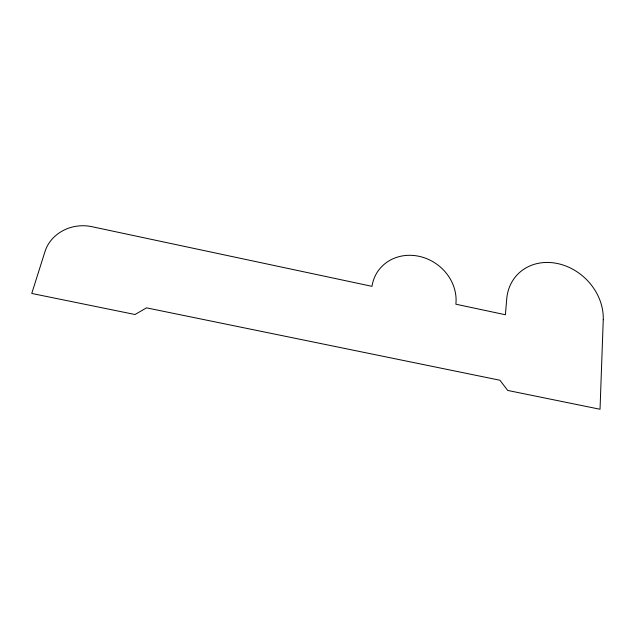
<?xml version="1.0" encoding="UTF-8"?>
<svg xmlns="http://www.w3.org/2000/svg" width="635" height="635" viewBox="0 0 635 635"><rect width="100%" height="100%" fill="white"/><g stroke="black" fill="none" stroke-linecap="round" stroke-linejoin="round"><path stroke-width="0.95" d="M603.25 319.754L600.035 409.257L507.722 390.446L499.935 380.238L146.51 307.848L135.033 314.508L31.75 293.457L45.069 251.357A38.195 33.798 -7.1 0 1 91.702 226.647L371.991 286.337A43.648 39.251 34.9 0 1 418.965 256.294A43.648 39.251 34.9 0 1 455.874 304.205L505.404 314.754L506.714 299.006A51.88 44.164 43.7 0 1 557.713 263.581A51.88 44.164 43.7 0 1 603.25 319.754"/></g></svg>
